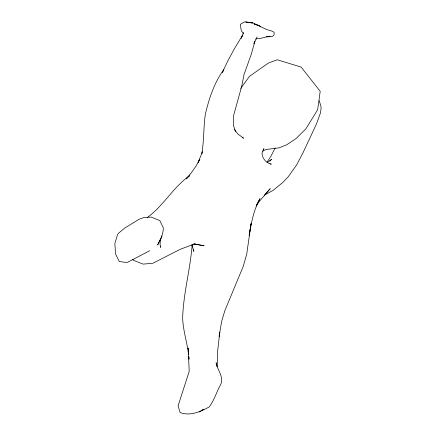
<?xml version="1.0" encoding="UTF-8"?>
<svg xmlns="http://www.w3.org/2000/svg" width="436" height="436" viewBox="0 0 436 436"><rect width="100%" height="100%" fill="white"/><g stroke="black" fill="none" stroke-linecap="round" stroke-linejoin="round"><path stroke-width="0.65" d="M192.151 244.781C190.33 269.361 183.327 293.401 182.646 318.16C183.087 330.553 187.12 342.374 188.586 354.588M149.712 250.711L127.879 262.145L126.478 262.51L119.322 261.518L115.66 254.27L114.832 243.68L117.589 234.535L118.527 233.227L124.227 228.42L139.024 219.308L143.978 217.504L151.161 217.084L159.859 220.6L163.266 227.799C163.762 234.699 158.323 240.465 160.671 247.354L160.312 246.127M249.392 234.148L249.185 235.473C251.343 222.851 253.61 209.912 259.998 198.636L256.303 205.52M249.599 232.824L251.06 223.548L246.732 254.128L243.217 266.418L224.834 310.699L221.624 321.501L219.139 336.303L219.788 332.139L217.591 351.618L217.226 366.845L216.12 362.725C217.248 370.148 224.257 376.868 220.676 384.607C216.485 391.92 214.365 400.281 209.127 406.995C200.309 411.731 190.183 416.342 180.112 412.565L178.068 405.883L189.202 371.418L188.183 348.037L188.554 352.729M198.02 162.813L201.955 152.922M202.604 151.614L201.764 153.772C204.097 140.79 203.443 127.508 205.285 114.455C209.035 98.672 214.087 82.889 223.782 69.667L222.431 72.392L227.881 60.768L234.383 48.761L242.329 35.616L241.163 38.232M241.179 38.183L243.653 32.466M253.932 43.453L254.891 41.366L251.191 54.516L244.029 74.551L241.757 86.023L233.685 115.235L233.336 125.121L235.347 130.898L238.007 134.13L243.642 138.196L242.378 137.705M254.008 43.333L257.071 36.907M160.513 239.097L157.663 244.928L162.029 236.056M275.16 147.848L271.007 156.148L267.039 162.214M198.326 162.208L199.846 159.195L196.091 165.903L191.213 172.972L186.118 178.902M256.248 206.081L258.755 202.048L270.238 188.679L264.303 195.241L273.192 190.303L282.784 182.439L288.37 176.602L296.676 164.83L302.709 153.363L316.416 124.08L320.536 112.755L321.168 107.403L319.315 100.749M240.737 88.443L249.468 76.327L268.298 63.116L277.225 59.781L301.129 67.062L320.209 91.315L317.648 109.747L305.914 128.794L295.995 138.599L286.61 144.845L279.154 147.815L265.867 149.515L262.597 151.167M263.077 149.608L263.927 148.66L261.987 153.221C262.319 158.481 266.113 163.042 271.296 164.132L270.02 163.947M186.93 178.313L189.802 175.539C173.332 187.082 163.74 205.47 147.531 217.346M269.791 161.026L271.759 159.227L267.284 162.519M202.19 410.216L203.874 409.181M199.241 412.015L203.808 409.213M195.333 243.746L180.411 249.207L152.943 263.224L143.188 264.123L133.547 260.357L132.718 259.376M255.719 38.957L261.709 38.106L266.532 36.869L270.048 36.673L266.669 36.744L272.636 36.39L274.097 34.776L274.119 32.444L272.74 31.381L266.151 29.348L252.248 22.585L246.013 22.105M246.084 22.176L252.678 23.004L244.705 21.8L240.209 24.427L241.342 30.814L243.588 33.91M193.426 243.98L204.032 245.746L194.44 243.964M254.319 24.018L259.409 25.751L260.772 26.847M254.237 24.002L258.984 25.659M234.257 129.334L235.827 131.34M191.933 244.656L193.857 251.61M193.633 249.686L193.78 250.967M188.755 356.615L188.984 359.319M188.87 356.752L189.022 358.763"/></g></svg>
